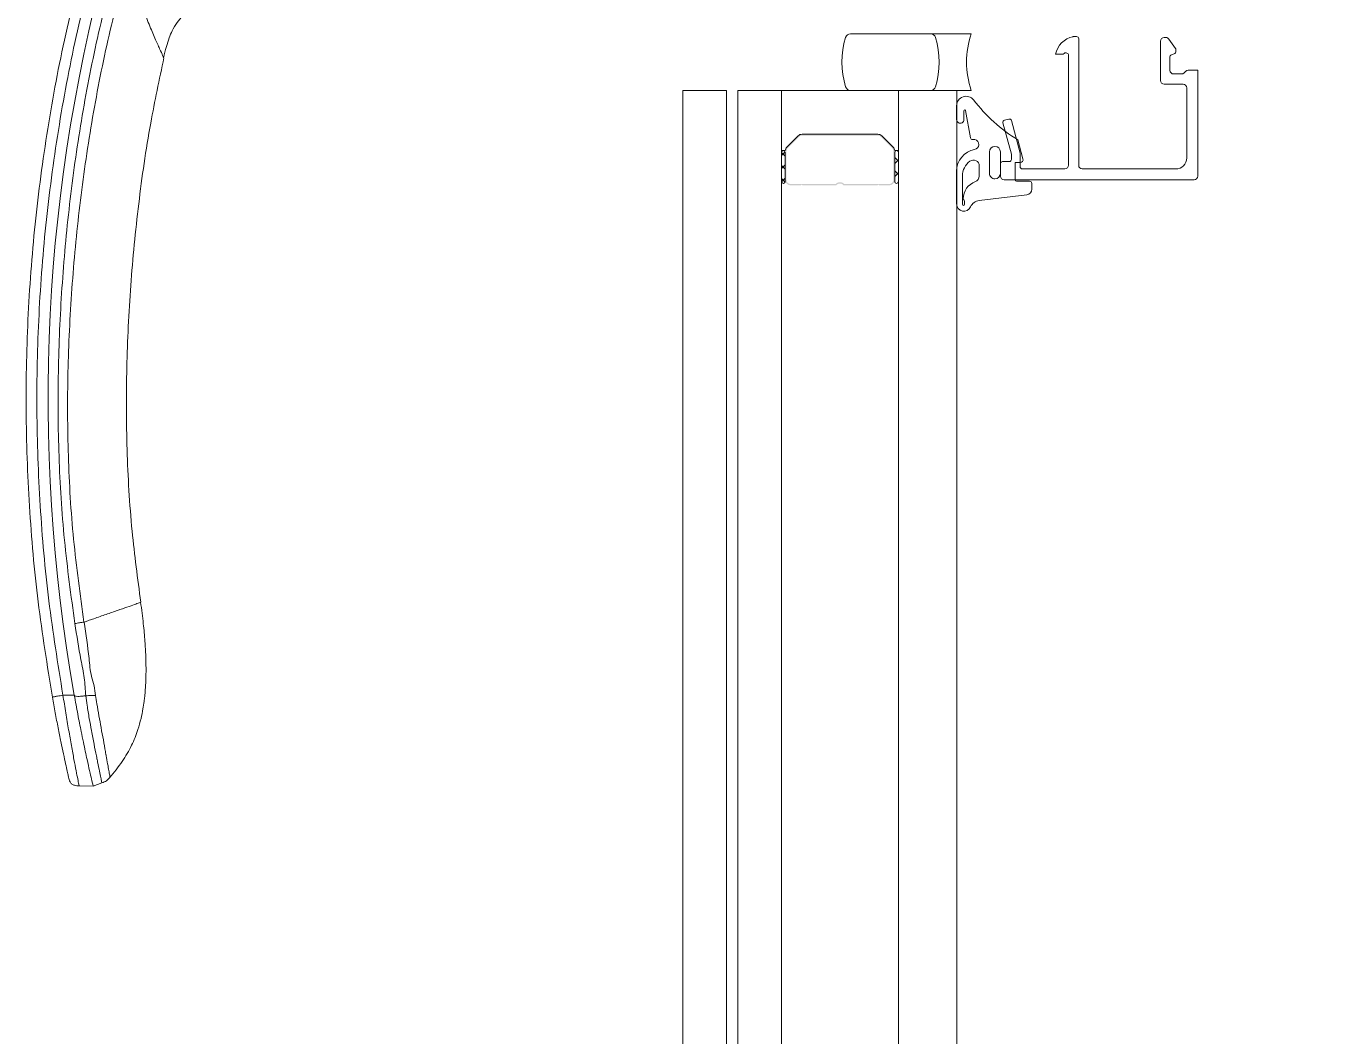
# Model space of a CAD drawing. Header units: millimetres. Extents: x 106699 to 122058, y 158555 to 162844.
# Drawn here: x 114660.53 to 114672.98, y 161958.95 to 161968.64 of the extents above; entities that cross this region are included whole.
import ezdxf

# ---------------------------------------------------------------- set-up
doc = ezdxf.new("R2010")
doc.units = ezdxf.units.MM
doc.linetypes.add('$0$4+1 daire_(K) TİP A - C BLOK$0$4+1 (K) 1$0$3+1 daire1$0$131121 243C_L00F00(plan)$0$HIDDEN2', pattern=[4.762499999999993, 3.174999999999998, -1.587499999999995])
doc.layers.add('300_Z4_STR_F03$0$AUDIT_D_220920114151-103', color=251, linetype='Continuous', lineweight=5)
doc.layers.add('S2000-002 Çizgi', color=7, linetype='Continuous')

# ---------------------------------------------------------------- blocks, each defined once
blk = doc.blocks.new('A$C247bf20d')
at = {"layer": '300_Z4_STR_F03$0$AUDIT_D_220920114151-103', "lineweight": 9, "true_color": 0x5c5c5c}
h = blk.add_hatch(color=251, dxfattribs=at)
edge = h.paths.add_edge_path(flags=16)
edge.add_arc((372.4973921589262, 515.9047459903813), 0.03993948595718938, 134.9999999999839, 180, ccw=False)
edge.add_line((372.4691506775562, 515.9329874717223), (372.5785050021223, 516.0423417963029))
edge.add_arc((372.6067464835505, 516.0141003149329), 0.03993948595732418, 90.00000000003439, 135.0000000000485, ccw=False)
edge.add_line((372.6067464835505, 516.0540398008889), (373.3339730281004, 516.0540398008889))
edge.add_arc((373.3339730280713, 516.0141003149329), 0.03993948595731026, 404.9999999999677, 449.9999999999657, ccw=False)
edge.add_line((373.3622145094414, 516.0423417963029), (373.4715688340366, 515.9329874717223))
edge.add_arc((373.4433273526665, 515.9047459903813), 0.03993948595726891, 360, 405.0000000000162, ccw=False)
edge.add_line((373.483266838608, 515.9047459903813), (373.483266838608, 515.6287193101016))
edge.add_arc((373.4433273526665, 515.6287193101016), 0.03993948595730574, 270.0000000000229, 360, ccw=False)
edge.add_line((373.4433273526665, 515.5887798241165), (373.0113667468249, 515.5887798241165))
edge.add_arc((372.9703597557964, 515.5495410309231), 0.05675611162356526, 403.7377046537566, 496.2622953462435)
edge.add_line((372.9293527647969, 515.5887798241165), (372.4973921589553, 515.5887798241165))
edge.add_arc((372.4973921589262, 515.6287193101016), 0.039939485957304, 180, 269.9999999999771, ccw=False)
edge.add_line((372.4574526730139, 515.6287193101016), (372.4574526730139, 515.9047459903813))
edge = h.paths.add_edge_path()
edge.add_line((372.4448402037378, 515.9047459903813), (372.4448402037378, 515.6287193101016))
edge.add_arc((372.4973921589262, 515.6287193101016), 0.05255195520700402, 180, 270)
edge.add_line((372.4973921589262, 515.5761673548841), (372.5937374101341, 515.5761673548841))
edge.add_line((372.5937374101632, 515.5761673548841), (372.6024960693903, 515.5849260140967))
edge.add_line((372.6024960693612, 515.5849260140967), (372.6112547285884, 515.5761673548841))
edge.add_line((372.6112547285593, 515.5761673548841), (372.9351503815706, 515.5761673548841))
edge.add_arc((372.9703597557964, 515.5495410309231), 0.04414364237388411, 37.097601801332814, 142.9023981986672, ccw=False)
edge.add_line((373.0055691300659, 515.5761673548841), (373.3294647830771, 515.5761673548841))
edge.add_line((373.3294647830771, 515.5761673548841), (373.3382234423043, 515.5849260140967))
edge.add_line((373.3382234422315, 515.5849260140967), (373.3469821014587, 515.5761673548841))
edge.add_line((373.3469821014587, 515.5761673548841), (373.4433273526665, 515.5761673548841))
edge.add_arc((373.4433273526665, 515.6287193101016), 0.05255195520700402, 270, 360)
edge.add_line((373.4958793078549, 515.6287193101016), (373.4958793078549, 515.9047459903813))
edge.add_arc((373.4433273526665, 515.9047459903813), 0.05255195520696236, 359.9999999999305, 404.999999999957)
edge.add_line((373.4804871965898, 515.9419058342464), (373.3711328720237, 516.0512601588271))
edge.add_arc((373.3339730280713, 516.0141003149329), 0.05255195520701622, 405.0000000002026, 450.0000000000085)
edge.add_line((373.3339730280713, 516.0666522701504), (372.6067464835214, 516.0666522701504))
edge.add_arc((372.6067464835505, 516.0141003149329), 0.05255195520703101, 90.00000000000001, 135.000000000043)
edge.add_line((372.5695866396418, 516.0512601588562), (372.4602323150466, 515.9419058342755))
edge.add_arc((372.4973921589262, 515.9047459903813), 0.05255195520698788, 135.0000000001229, 180)
h = blk.add_hatch(dxfattribs=at)
h.set_pattern_fill('ANSI37', color=251, scale=0.02802770944373548, angle=900, style=0)
h.set_pattern_definition([(135, (327.5244946075836, 38.34310491889482), (0.06292400232291326, 0.06292400232291333), []), (44.99999999999996, (327.5244946075836, 38.34310491889482), (0.06292400232291333, -0.06292400232291326), [])])
edge = h.paths.add_edge_path()
edge.add_line((372.4448402037378, 515.8914790861309), (372.4448402037378, 515.6112019917055))
edge.add_arc((372.4273228853126, 515.6112019917055), 0.01751731840233467, 180, 360, ccw=False)
edge.add_line((372.409805566931, 515.6112019917055), (372.409805566931, 515.8914790861309))
edge.add_arc((372.4273228853126, 515.8914790861309), 0.01751731840233467, 0, 180, ccw=False)
h = blk.add_hatch(dxfattribs=at)
h.set_pattern_fill('ANSI37', color=251, scale=0.02802770944373548, angle=900, style=0)
h.set_pattern_definition([(44.99999999999996, (418.4162249040819, 38.34310491889482), (-0.06292400232291331, 0.06292400232291327), []), (135, (418.4162249040819, 38.34310491889482), (-0.06292400232291327, -0.06292400232291331), [])])
edge = h.paths.add_edge_path()
edge.add_line((373.4958793078549, 515.8914790861309), (373.4958793078549, 515.6112019917055))
edge.add_arc((373.5133966263093, 515.6112019917055), 0.01751731840233467, 180, 360)
edge.add_line((373.5309139446617, 515.6112019917055), (373.5309139446617, 515.8914790861309))
edge.add_arc((373.5133966263093, 515.8914790861309), 0.01751731840233467, 360, 540)
at = {"layer": '300_Z4_STR_F03$0$AUDIT_D_220920114151-103', "color": 251, "lineweight": 9, "true_color": 0x5c5c5c}
for p, q in [((375.2402415797551, 517.0031868443184), (375.2102568698174, 517.0031868443184)), ((375.2402415797551, 517.0031868443184), (375.2102568698174, 517.0031868443184)), ((375.2612621810986, 515.7687662043027), (375.2612621810986, 516.9822532301187)), ((375.2612621810986, 515.7687662043027), (375.2612621810986, 516.9822532301187)), ((376.045989535909, 516.9600891354203), (376.045989535909, 516.5817150579533)), ((376.045989535909, 516.9600891354203), (376.045989535909, 516.5817150579533)), ((376.0978054227598, 516.9951237722416), (376.0810241727304, 516.9951237722416)), ((376.0978054227598, 516.9951237722416), (376.0810241727304, 516.9951237722416)), ((376.1906056830339, 516.8885018311557), (376.1265181056951, 516.9801641849335)), ((376.1906056830339, 516.8885018311557), (376.1265181056951, 516.9801641849335)), ((375.0403594857344, 516.8339644429507), (375.0997783043567, 516.8339644429507)), ((375.0403594857344, 516.8339644429507), (375.0997783043567, 516.8339644429507)), ((375.1631655580568, 516.82324384409), (375.1631655580568, 515.7689114840759)), ((375.1631655580568, 516.82324384409), (375.1631655580568, 515.7689114840759)), ((376.1451707532397, 516.82425154667), (376.1850431207858, 516.8428443370212)), ((376.1451707532397, 516.82425154667), (376.1850431207858, 516.8428443370212)), ((376.1931344645855, 516.8555452026776), (376.1931344645855, 516.8804718113388)), ((376.1931344645855, 516.8555452026776), (376.1931344645855, 516.8804718113388)), ((376.1370794093964, 516.6798120409949), (376.1370794093964, 516.8115506810136)), ((376.1370794093964, 516.6798120409949), (376.1370794093964, 516.8115506810136)), ((376.2486221940635, 516.6447774042026), (376.1721140462614, 516.6447774042026)), ((376.2486221940635, 516.6447774042026), (376.1721140462614, 516.6447774042026)), ((376.287920241637, 516.6695566151466), (376.2733894401608, 516.6550328300509)), ((376.287920241637, 516.6695566151466), (376.2733894401608, 516.6550328300509)), ((376.4033426491078, 516.6798120409949), (376.3126874877198, 516.6798120409949)), ((376.4033426491078, 516.6798120409949), (376.3126874876907, 516.6798120409949)), ((376.4033426491078, 515.663807573641), (376.4033426491078, 516.6798120409949)), ((376.4033426491078, 515.663807573641), (376.4033426491078, 516.6798120409949)), ((376.0810241727304, 516.5466804211319), (376.2632041019242, 516.5466804211319)), ((376.0810241727304, 516.5466804211319), (376.2632041019242, 516.5466804211319)), ((376.298238738731, 516.5116457843396), (376.298238738731, 515.8389807577187)), ((376.2982387387019, 516.5116457843396), (376.298238738731, 515.8389807577187)), ((374.5903662543569, 516.2118253055087), (374.5497572217428, 516.2009441480332)), ((374.5903662543569, 516.2118253055087), (374.5497572217428, 516.2009441480332)), ((374.6996783305949, 515.8850851483294), (374.6161113494163, 516.1969613679394)), ((374.6996783305949, 515.8850851483294), (374.6161113494163, 516.1969613679685)), ((374.534893284188, 516.1751990529883), (374.6155952022527, 515.8740153944818)), ((374.534893284188, 516.1751990529883), (374.6155952022527, 515.8740153944818)), ((374.6155952022527, 515.8740153944818), (374.6155952022527, 515.824966902961)), ((374.6155952022527, 515.8740153944818), (374.6155952022527, 515.824966902961)), ((374.6996783305949, 515.7548976293765), (374.6996783305949, 515.8850851483294)), ((374.6996783305949, 515.7548976293765), (374.6996783305949, 515.8850851483294)), ((374.5104912918468, 515.7829253388045), (374.5104912918468, 515.66380757367)), ((374.5104912918468, 515.7829253388045), (374.5104912918468, 515.66380757367)), ((374.594574420189, 515.8039461208973), (374.5315120739251, 515.8039461208973)), ((374.594574420189, 515.8039461208973), (374.5315120739251, 515.8039461208973)), ((375.1281309212354, 515.7338768472837), (374.7206991126877, 515.7338768472837)), ((375.1281309212354, 515.7338768472837), (374.7206991126877, 515.7338768472837)), ((376.193134828296, 515.7338768472837), (375.2962965167098, 515.7338768472837)), ((376.193134828296, 515.7338768472837), (375.2962965167098, 515.7338768472837)), ((374.5455259286537, 515.6287729368778), (376.3683080123592, 515.6287729368778)), ((374.5455259286537, 515.6287729368778), (376.3683080123592, 515.6287729368778)), ((365.5142526242562, 510.6842100470385), (365.622906994744, 510.6842037823517)), ((365.668391712883, 509.8144853939302), (365.8046803754842, 509.8121069032932)), ((365.8038792793086, 509.8121236091247), (365.8888027762441, 509.8418724921066))]:
    blk.add_line(p, q, dxfattribs=at)
for points in [[(373.0247742326756, 516.5218701737176, -0.1487263917291267), (373.0247031609324, 516.9949280222063, -0.3270095516579838), (373.0727480394416, 517.0301127815037), (373.8390891650197, 517.0301865838992, -0.3269811863392496), (373.8871278695588, 516.9950427665026, -0.1487071370923537), (373.8873371082009, 516.5220989084919, -0.3269811863392496), (373.8393295187852, 516.4869125987461), (373.0728349134442, 516.4866987481073, -0.3270427299764424)], [(374.2302052949817, 516.487067911803, -0.1659095010676499), (374.2299649720808, 517.0301865838992), (373.8390891650197, 517.0301865838992, -0.3269811863392496), (373.8871278695588, 516.9950427665026, -0.1487071370923537), (373.8873371082009, 516.5220989084919, -0.3269811863392496), (373.8393295187852, 516.4869125987461)], [(373.5309139446908, 516.487067911803), (373.5309139446908, 515.908996404527), (373.4957071386307, 515.908996404527, 0.1779508322902458), (373.4804871965898, 515.9419058342464), (373.371132871951, 516.0512601588271, 0.1989123673794308), (373.3339730280713, 516.0666522701504), (372.6067464835505, 516.0666522701504, 0.198912367379583), (372.5695866396418, 516.0512601588562), (372.460232315032, 515.9419058342464, 0.177950832290232), (372.4450123729912, 515.908996404527), (372.409805566931, 515.908996404527), (372.409805566931, 516.487067911803)], [(374.8116800640855, 515.5944359632849, 0.4142135623730951), (374.7906592820218, 515.6154567453777), (374.6645345895085, 515.6154567453777, -0.4142135623810866), (374.65052073478, 515.6294706001063), (374.65052073478, 515.7962426451268), (374.7004100575869, 515.7962426451268, 0.2582100000002584), (374.7223746727686, 515.8065407262475, 0.2529700000015219), (374.7257050653716, 515.8308568662906), (374.6783557558083, 516.0116150974063, -0.0887022756062854), (374.2531139983184, 516.3954684466007, 0.7144657166963593), (374.0900392943731, 516.3397010979243), (374.0899665459146, 516.2078822783369, 1.000000000820362), (374.1600358088763, 516.2078436083684), (374.1600999137736, 516.2913591857941, -0.915196357068262), (374.1767862998386, 516.2928269052354), (374.2232974689396, 516.0316480266629, 0.3634886503858765), (374.2434489221341, 516.0147681394301), (374.2651397299196, 516.0147681394301, -0.8453309050284236), (374.262554898989, 515.9199408843706, 0.3624039358569246), (374.0899665459146, 515.7131899858359), (374.0899665459146, 515.3981585316651, 0.806979515232294), (374.2238532140909, 515.3692372379301, -0.2623504131531449), (374.3071096679778, 515.4302068107354), (374.7622765350097, 515.4846041452547, 0.3797887848306604), (374.8116800640855, 515.5402634872298)], [(374.8116800640855, 515.5944359632849, 0.4142135623730951), (374.7906592820218, 515.6154567453777), (374.6645345895085, 515.6154567453777, -0.4142135623810866), (374.65052073478, 515.6294706001063), (374.65052073478, 515.7962426451268), (374.7004100575869, 515.7962426451268, 0.2582100000002584), (374.7223746727686, 515.8065407262475, 0.2529700000015219), (374.7257050653716, 515.8308568662906), (374.6783557558083, 516.0116150974063, -0.0887022756062854), (374.2531139983184, 516.3954684466007, 0.7144657166963593), (374.0900392943731, 516.3397010979243), (374.0899665459146, 516.2078822783369, 1.000000000820362), (374.1600358088763, 516.2078436083684), (374.1600999137736, 516.2913591857941, -0.915196357068262), (374.1767862998386, 516.2928269052354), (374.2232974689396, 516.0316480266629, 0.3634886503858765), (374.2434489221341, 516.0147681394301), (374.2651397299196, 516.0147681394301, -0.8453309050284236), (374.262554898989, 515.9199408843706, 0.3624039358569246), (374.0899665459146, 515.7131899858359), (374.0899665459146, 515.3981585316651, 0.806979515232294), (374.2238532140909, 515.3692372379301, -0.2623504131531449), (374.3071096679778, 515.4302068107354), (374.7622765350097, 515.4846041452547, 0.3797887848306604), (374.8116800640855, 515.5402634872298)], [(374.5103821875673, 515.6914492791402, -0.4142135623730951), (374.4578302323789, 515.6388973239227, -0.4142135623730951), (374.4052782771905, 515.6914492791402), (374.4052782771905, 515.8974838200666, -0.4142135623730951), (374.4578302323789, 515.950035775255, -0.4142135623730951), (374.5103821875673, 515.8974838200666)], [(374.5103821875673, 515.6914492791402, -0.4142135623730951), (374.4578302323789, 515.6388973239227, -0.4142135623730951), (374.4052782771905, 515.6914492791402), (374.4052782771905, 515.8974838200666, -0.4142135623730951), (374.4578302323789, 515.950035775255, -0.4142135623730951), (374.5103821875673, 515.8974838200666)], [(372.4448402037378, 515.8914790861309), (372.4448402037378, 515.6112019917055, -1), (372.409805566931, 515.6112019917055), (372.409805566931, 515.8914790861309, -1)], [(373.4958793078549, 515.8914790861309), (373.4958793078549, 515.6112019917055, 1), (373.5309139446617, 515.6112019917055), (373.5309139446908, 515.8914790861309, 1)], [(374.3071812941198, 515.7625187544618, 0.6129919999999994), (374.2181232473813, 515.8078535744571, 0.2399310002169106), (374.1460219647852, 515.6661735032103), (374.1460219647852, 515.3946550679975, 0.9999999999999998), (374.1670427468489, 515.3946550679975), (374.1670427468489, 515.4203704914253, 0.3178370002258233), (374.1530288921495, 515.4402000958507), (374.1528887535969, 515.4463661918999, -0.3179750002258412), (374.2697643019783, 515.6115895390976, 0.3179750000000001), (374.3071812941198, 515.6644217713911), (374.3071812941198, 515.7625187544618)], [(374.3071812941198, 515.7625187544618, 0.6129919999999994), (374.2181232473813, 515.8078535744571, 0.2399310002169106), (374.1460219647852, 515.6661735032103), (374.1460219647852, 515.3946550679975, 0.9999999999999998), (374.1670427468489, 515.3946550679975), (374.1670427468489, 515.4203704914253, 0.3178370002258233), (374.1530288921495, 515.4402000958507), (374.1528887535969, 515.4463661918999, -0.3179750002258412), (374.2697643019783, 515.6115895390976, 0.3179750000000001), (374.3071812941198, 515.6644217713911), (374.3071812941198, 515.7625187544618)]]:
    blk.add_lwpolyline(points, format="xyb", close=True, dxfattribs=at)
for points in [[(371.4624689845077, 492.646437336487), (371.4624689877382, 516.487067911803), (371.8828846293909, 516.487067911803), (371.882884626204, 492.646437336487)], [(372.4098055637733, 492.646437336487), (372.409805566931, 516.487067911803), (371.9893899253075, 516.487067911803), (371.9893899221061, 492.646437336487)], [(373.5309139414894, 492.646437336487), (373.5309139446908, 516.487067911803), (374.0914681335562, 516.487067911803), (374.0914681303548, 492.646437336487)]]:
    blk.add_lwpolyline(points, dxfattribs=at)
at = {"layer": '300_Z4_STR_F03$0$AUDIT_D_220920114151-103', "color": 251, "linetype": '$0$4+1 daire_(K) TİP A - C BLOK$0$4+1 (K) 1$0$3+1 daire1$0$131121 243C_L00F00(plan)$0$HIDDEN2', "lineweight": 9, "ltscale": 2, "true_color": 0x5c5c5c}
blk.add_arc((376.5890109169268, 442.1805526920361), 80.00021538305114, 0, 90.13297486368815, dxfattribs=at)
at = {"layer": '300_Z4_STR_F03$0$AUDIT_D_220920114151-103', "color": 251, "lineweight": 9, "true_color": 0x5c5c5c}
for centre, radius, start, end in [((381.494165001568, 513.5228206608153), 16.12310692013643, 164.0652711794187, 190.1402869640441), ((375.2472468890628, 516.7966040644969), 0.2102336688579959, 101.2735939939387, 169.7636662610523), ((375.2472468890628, 516.7966040644969), 0.2102336688579959, 101.2735939939387, 169.7636662610523), ((375.2102568699338, 516.9821660622838), 0.02102078204120021, 90, 101.2735940076736), ((375.2102568699047, 516.9821660622838), 0.02102078204120021, 90, 101.2735940076736), ((375.240241579726, 516.9821660622547), 0.02102078208483863, 0.23759182442192, 89.9999999933299), ((375.240241579726, 516.9821660622547), 0.02102078208483863, 0.23759182442192, 89.9999999933299), ((376.0810241727304, 516.9600891354203), 0.03503463680059078, 90, 180.0000000083377), ((376.0810241727304, 516.9600891354203), 0.03503463680059078, 90, 180.0000000083377), ((376.0978054227598, 516.9600891354203), 0.03503463681735933, 34.96009527390383, 89.99999998749355), ((376.0978054227598, 516.9600891354203), 0.03503463681735933, 34.96009527390383, 89.99999998749355), ((375.0997783043858, 516.8689990797138), 0.03503463677611936, 270, 310.7400959552554), ((375.0997783043858, 516.8689990797138), 0.03503463677611936, 270, 310.7400959552554), ((375.1386486253905, 516.8238720794616), 0.02452498046567492, 358.5321426015576, 130.7400959168209), ((375.1386486253905, 516.8238720794616), 0.02452498046567492, 358.5321426015576, 130.7400959168209), ((376.151093264154, 516.8115506810136), 0.01401385471758524, 114.9999999832757, 179.9999999816572), ((376.151093264154, 516.8115506810136), 0.01401385471758524, 114.9999999832757, 179.9999999816572), ((376.1791206098569, 516.8555452026776), 0.01401385471379831, 294.9999999832756, 1.834279318118659e-08), ((376.1791206098569, 516.8555452026776), 0.01401385471379831, 294.9999999832756, 1.834279318118659e-08), ((376.1791206098278, 516.8804718113388), 0.01401385474001737, 1.834279318118659e-08, 34.96009523968295), ((376.1791206098278, 516.8804718113388), 0.01401385474001737, 1.834279318118659e-08, 34.96009523968295), ((376.0810241727304, 516.5817150579533), 0.0350346368036497, 180, 270.0000000016675), ((376.0810241727304, 516.5817150579533), 0.0350346368036497, 180, 270.0000000016675), ((376.1721140462614, 516.6798120409949), 0.03503463680466935, 180, 270), ((376.1721140462614, 516.6798120409949), 0.03503463680466935, 180, 270), ((376.2486221940635, 516.6798120409949), 0.03503463678104383, 269.9999999816572, 314.9861637918331), ((376.2486221940635, 516.6798120409949), 0.03503463678104383, 269.9999999816572, 314.9861637918331), ((376.3126874877198, 516.6447774042026), 0.03503463680874791, 90, 134.9861637800419), ((376.3126874877198, 516.6447774042026), 0.03503463680874791, 90, 134.9861637800419), ((376.2632041019242, 516.5116457843396), 0.03503463680059078, 359.9999999916624, 90), ((376.2632041019242, 516.5116457843396), 0.03503463680059078, 359.9999999916624, 90), ((374.5551978004951, 516.1806396317261), 0.02102078208134022, 104.999999988944, 195.0000000010821), ((374.5551978004951, 516.1806396317261), 0.02102078208134022, 104.999999988944, 195.0000000010821), ((374.5958068331092, 516.1915207892016), 0.02102078208213193, 14.99999999925556, 105.0000000010821), ((374.5958068331092, 516.1915207892016), 0.02102078208213193, 14.99999999925556, 105.0000000010821), ((374.594574420189, 515.824966902961), 0.02102078208096625, 269.9999999933299, 0), ((374.594574420189, 515.824966902961), 0.02102078208096625, 269.9999999933299, 0), ((376.193134828296, 515.8389807577187), 0.105103910414008, 270, 0), ((376.193134828296, 515.8389807577187), 0.105103910414008, 270, 0), ((374.5315120739251, 515.7829253388045), 0.02102078208606446, 90, 179.9999999816572), ((374.5315120739251, 515.7829253388045), 0.02102078208606446, 90, 179.9999999816572), ((374.7206991126877, 515.7548976293765), 0.02102078209014303, 180.0000000250129, 270), ((374.7206991126877, 515.7548976293765), 0.02102078209014303, 180.0000000250129, 270), ((375.1281309212354, 515.7689114840759), 0.0350346368036497, 269.9999999983324, 0), ((375.1281309212354, 515.7689114840759), 0.0350346368036497, 269.9999999983324, 0), ((375.2962965167098, 515.7689114840759), 0.03503463680466935, 180.2375918094143, 270), ((375.2962965167098, 515.7689114840759), 0.03503463680466935, 180.2375918094143, 270), ((374.5455259286537, 515.663807573641), 0.0350346368036497, 180, 270.0000000016675), ((374.5455259286537, 515.663807573641), 0.0350346368036497, 180, 270.0000000016675), ((376.3683080123592, 515.66380757367), 0.03503463680466935, 270, 0), ((376.3683080123592, 515.66380757367), 0.03503463680466935, 270, 0)]:
    blk.add_arc(centre, radius, start, end, dxfattribs=at)
for points, knots in [([(365.4126032115018, 510.6661552356964), (365.3637403648027, 510.9699247750686), (365.266014702851, 511.5774636577407), (365.1849826947, 512.4974229607033), (365.1523037795123, 513.4200058076531), (365.1728423425811, 514.3430725449871), (365.2449534448097, 515.2635476567084), (365.3699658065598, 516.1782052460476), (365.5428243310016, 517.0854047808098), (365.7009690158011, 517.680084227497), (365.7800413841323, 517.9774240482366)], [0, 0, 0, 0, 0.1250000702832349, 0.2500000598730817, 0.3750000042978002, 0.5000000813290647, 0.6250000449966797, 0.7500000763159463, 0.8749999972172566, 0.9999999999999999, 0.9999999999999999, 0.9999999999999999, 0.9999999999999999]), ([(365.8793266627617, 517.9492825780471), (365.8007011419977, 517.6536165711004), (365.6434956353478, 517.0624557878764), (365.4717151403893, 516.1603694521182), (365.3475149422302, 515.2511011440365), (365.2759208034404, 514.3357605970523), (365.2556381800969, 513.4184922183922), (365.2882296440803, 512.5023315903672), (365.3686758536205, 511.589109865221), (365.4656941920985, 510.9860474638699), (365.5142526242271, 510.6842100470385)], [0, 0, 0, 0, 0.1250866100504478, 0.2501007780178625, 0.375250041429848, 0.5002437891314474, 0.6253773880102044, 0.7502629509389295, 0.8750046668374085, 1, 1, 1, 1]), ([(365.6286438765674, 511.3718454750779), (365.592061414296, 511.6381144575425), (365.5188339634333, 512.1711075254425), (365.4692639008717, 512.9775528267492), (365.4630961634102, 513.7852323507832), (365.4987873692444, 514.5920276191318), (365.5716798287904, 515.3964322061511), (365.6849014489708, 516.1967679251393), (365.8371666663443, 516.9915037848114), (365.9726247604704, 517.5134369361331), (366.0403707353107, 517.7744687361119)], [0, 0, 0, 0, 0.1247557981360007, 0.2497248270115804, 0.3748116989312519, 0.4996394549755097, 0.6245390923556677, 0.7496870076315958, 0.874812222997893, 1, 1, 1, 1]), ([(366.139840822012, 517.747129667172), (366.0723673455068, 517.4878006842919), (365.9374635419081, 516.9693085599283), (365.7845708275418, 516.1799589753209), (365.6694566742372, 515.3849380548927), (365.5939691358944, 514.5855615723995), (365.5554669256089, 513.7836381575617), (365.5589844890055, 512.9809313482838), (365.6062694906723, 512.1793677042006), (365.6789095881541, 511.6497029129532), (365.7152134184871, 511.3849887763208)], [0, 0, 0, 0, 0.1251630454896287, 0.250246048944281, 0.3753864815615059, 0.5003341938741434, 0.6252205603919223, 0.7503093887251303, 0.8752104431370601, 1, 1, 1, 1]), ([(366.480506618318, 516.8005848823814), (366.4786128259002, 516.8052289613697), (366.4746898002195, 516.8148492561595), (366.4433088907826, 516.8839371439826), (366.3978012642037, 516.9858692426642), (366.3409577344137, 517.1198375644162), (366.278813105193, 517.2788714458293), (366.223187719952, 517.4410539260716), (366.1751514889038, 517.5983689399145), (366.1517768495833, 517.6968399558682), (366.1398374286509, 517.7471374980232)], [0, 0, 0, 0, 0.1124799807052947, 0.2330043417997009, 0.3616897111563805, 0.4974149732036285, 0.6379957693886912, 0.7829350813690777, 0.8891264419715363, 1, 1, 1, 1]), ([(366.4805042690423, 516.8006464850914), (366.4888381563942, 516.8363300747296), (366.5038539170055, 516.900623749505), (366.5313766061008, 516.9869089670246), (366.5637146315858, 517.0652817352384), (366.6050504978921, 517.1375662859646), (366.6621868364891, 517.2025139386824), (366.7322342771076, 517.2532703175093), (366.8080960197112, 517.2876046045276), (366.8891701980319, 517.3124086766329), (366.9776680256036, 517.3316706043261), (367.0430923180538, 517.340556612733), (367.0794033585407, 517.3454884232196)], [0, 0, 0, 0, 0.1230837913395505, 0.221768866998994, 0.3039117094134223, 0.4076591282831111, 0.5000001419564014, 0.5923408509733177, 0.6960887785743639, 0.7782312181708382, 0.8769164338628288, 1, 1, 1, 1]), ([(366.261785713752, 511.5757169968274), (366.2312575931137, 511.8029502259742), (366.1659251051169, 512.2892465287296), (366.1228225985396, 513.0416760475782), (366.1201186356629, 513.8284037890844), (366.1588148047886, 514.6152699007071), (366.2353756200173, 515.3979874117067), (366.3400015827501, 516.1277512440574), (366.4389925577707, 516.5917881620699), (366.4834687683906, 516.8002779129893)], [0, 0, 0, 0, 0.1308036977800526, 0.2799298098013674, 0.4296697799640982, 0.5796136052982478, 0.729287592719312, 0.8783701033742285, 1, 1, 1, 1]), ([(365.7158639012341, 511.3849637176027), (365.7229800030909, 511.3874566982558), (365.74022016651, 511.393496436649), (365.7716750118561, 511.4045149148733), (365.8380876333831, 511.4277792351204), (365.9329339915566, 511.4610051014752), (366.0410292629385, 511.4988708659366), (366.1328654778772, 511.5310424537456), (366.2045888484572, 511.5561649806041), (366.2464709490741, 511.5708427531645), (366.2647298796073, 511.5772272354225), (366.259668528015, 511.5754619512591), (366.25963640603, 511.5754507478559)], [0, 0, 0, 0, 0.0221455631099856, 0.0536520037876043, 0.099798787582071, 0.2381427997285435, 0.3843193452910899, 0.5365447311300381, 0.6920667133122815, 0.8473228483622957, 0.9990310312788129, 1, 1, 1, 1]), ([(365.9623060202284, 509.891188062873), (366.0037233732728, 509.942682476918), (366.0826490257168, 510.0408111579891), (366.1745182932937, 510.19691090376), (366.2306665671349, 510.3374288096675), (366.2633184300503, 510.4553351602226), (366.2815872525825, 510.5454763757589), (366.2922323326056, 510.6159336036653), (366.2994134683831, 510.6766179793631), (366.3054309639847, 510.743034274783), (366.3105477736244, 510.8339469111525), (366.3122313677159, 510.9423127471819), (366.3094359294337, 511.0677155403246), (366.301254512975, 511.2097006990807), (366.2855978458538, 511.381981126644), (366.2688907584961, 511.5069720281172), (366.2597329865821, 511.5754841594899)], [0, 0, 0, 0, 0.1118235387376308, 0.2130929454843609, 0.3054227382591729, 0.3672644403912512, 0.4200968481679089, 0.4611027930757702, 0.4879189364207146, 0.5235858068077249, 0.5740353965253535, 0.642104787940071, 0.7070888042258305, 0.7864419083618427, 0.8829409192285362, 1, 1, 1, 1]), ([(365.7164767958748, 511.3851788049797), (365.7022381804272, 511.3830173166061), (365.6737609662814, 511.3786943423911), (365.6436721114151, 511.3741270377941), (365.6286276928149, 511.3718433868489)], [0, 0, 0, 0, 0.5000002931158389, 1, 1, 1, 1]), ([(365.7328216102323, 510.6792870516947), (365.7293667251652, 510.7364624837355), (365.7223610955698, 510.8523997407174), (365.6737186688697, 511.0813310619851), (365.6466660850856, 511.2556255593663), (365.6286276928149, 511.3718433868489)], [0, 0, 0, 0, 0.244835238910342, 0.4964636909315933, 1, 1, 1, 1]), ([(365.7164767958748, 511.3851788049797), (365.7344821231236, 511.2694360259338), (365.7569458858197, 511.1250333005737), (365.7731594297802, 510.9506668192917), (365.7856759882125, 510.8611487051821), (365.8172542356333, 510.7746653682552), (365.8229450628132, 510.712329384085), (365.8257419727452, 510.681692689308)], [0, 0, 0, 0, 0.4923223275479481, 0.6142299886239395, 0.7373270585106324, 0.8709023231948272, 1, 1, 1, 1]), ([(365.5142526242271, 510.6842100470385), (365.4961199169629, 510.6809889182332), (365.4721777223458, 510.676735781075), (365.4451315100159, 510.6719317645184), (365.4323758875253, 510.6696655194391), (365.42314513163, 510.6680268566997), (365.4133096292207, 510.6662791274721), (365.4129076511017, 510.6662086284196), (365.4126032115018, 510.6661552356964)], [0, 0, 0, 0, 0.3132846033375965, 0.4136569788912607, 0.5000005994984472, 0.5863433490707776, 0.686715616203513, 1, 1, 1, 1]), ([(365.5685580136342, 509.8962227783632), (365.5679001960962, 509.8991050977202), (365.5665825843171, 509.9048783972685), (365.5562399548944, 509.9505811406707), (365.5404364407877, 510.0216552601778), (365.5195196911081, 510.1181400773057), (365.4949193524662, 510.2354185253207), (365.4679380024172, 510.3694917930115), (365.4399209465773, 510.5147893738467), (365.4217023838719, 510.6157372906164), (365.4126032115018, 510.6661552356964)], [0, 0, 0, 0, 0.1243968789952659, 0.2491675470936945, 0.3741554633136008, 0.4987635075634992, 0.6242114395873143, 0.7490518251300892, 0.8746651570803468, 1, 1, 1, 1]), ([(365.5142526242271, 510.6842100470385), (365.5232958285051, 510.6272397727298), (365.5414149985154, 510.5130928336584), (365.569252802321, 510.3487331617507), (365.5960489680874, 510.1971010511043), (365.620505866129, 510.0644500667695), (365.6412070559891, 509.9559405581385), (365.6571852413035, 509.8745026696706), (365.6664247747831, 509.8282454271975), (365.6703120477177, 509.8089760762814), (365.6691953479167, 509.8145148998301), (365.6691909818037, 509.8145365555247)], [0, 0, 0, 0, 0.1248350276798879, 0.250122304510611, 0.3748206097648005, 0.5002627401096442, 0.6249602164418736, 0.7500729029262679, 0.8749791908441362, 0.9995111937883454, 1, 1, 1, 1]), ([(365.6229069947149, 510.6842037823517), (365.6341640936735, 510.6227599927224), (365.6561471297755, 510.5027716140321), (365.6859807075089, 510.3523169200926), (365.7099714379146, 510.2348808683746), (365.728742647887, 510.1454585645697), (365.749378620967, 510.0499855816597), (365.7705420197017, 509.9556152434379), (365.789413993145, 509.8735901820764), (365.8005062976881, 509.8262709556147), (365.8052086473326, 509.8065171734779), (365.8038614623656, 509.8121666818915), (365.8038560478162, 509.8121893882635)], [0, 0, 0, 0, 0.1344430635333039, 0.2625424851505749, 0.3445057192772565, 0.4236705211558471, 0.5000527596139909, 0.623592287353055, 0.747973499265287, 0.8732537909499973, 0.9994905845862786, 1, 1, 1, 1]), ([(365.6229069947149, 510.6842037823517), (365.6231729130959, 510.6832932129328), (365.6237037242536, 510.6814755858504), (365.6260670690972, 510.6788231349783), (365.6320981576864, 510.6752622125205), (365.6565856925881, 510.6707413766126), (365.6912993662263, 510.673783169972), (365.7212194651947, 510.6777491570974), (365.7328216102323, 510.6792870516947)], [0, 0, 0, 0, 0.0246333363694547, 0.0491716707618672, 0.0909744218658688, 0.2064766637939108, 0.6922947077275475, 1, 1, 1, 1]), ([(365.8257484984642, 510.6816937334079), (365.8114380844927, 510.6812388912367), (365.7827410093305, 510.6803267834475), (365.7501880565105, 510.6796912699938), (365.7338683340786, 510.6793726689939)], [0, 0, 0, 0, 0.4986715174498869, 1, 1, 1, 1]), ([(365.8888025151682, 509.8418724921066), (365.8881924537709, 509.8447225071432), (365.8870384162001, 509.8501138076826), (365.8781333351508, 509.8914826893306), (365.8652324831201, 509.9530867546564), (365.8521417321754, 510.0168066029728), (365.8435132411396, 510.0594062865421), (365.8413045725028, 510.0703435966861), (365.8389267291932, 510.0821418604464), (365.8300992995064, 510.1260436972079), (365.8129076432815, 510.2129569877579), (365.7892536360596, 510.3353641089343), (365.7663134343456, 510.4615579243109), (365.7471345045778, 510.5745745653403), (365.7377853437647, 510.6484296634444), (365.7338683340786, 510.6793726689939)], [0, 0, 0, 0, 0.1205073845615798, 0.2279607358455088, 0.3385156907395643, 0.4504896657654289, 0.4783693710632336, 0.4853364280988283, 0.4870782004462553, 0.5175493834500834, 0.6273785732256293, 0.7404327573522298, 0.8345699342875561, 0.9306899107643494, 1, 1, 1, 1]), ([(365.8257505866786, 510.6816937334079), (365.8303374492243, 510.6547506764473), (365.8416130708356, 510.5885181016056), (365.8603060277819, 510.4848329430097), (365.8813726457302, 510.3674761995499), (365.9025045834715, 510.2513189809688), (365.9173480821191, 510.1687573617091), (365.9250403009792, 510.1261787682888), (365.9270632680855, 510.1149703901901), (365.9289424322778, 510.104581833526), (365.936263708616, 510.0640744488046), (365.9471044693491, 510.0040473712434), (365.957766203559, 509.9446762214066), (365.9650811381289, 509.9043921204866), (365.9660050896491, 509.8990727941273), (365.9664874339651, 509.8962958663178)], [0, 0, 0, 0, 0.0646390822815979, 0.1588985562572951, 0.2547242889672843, 0.3652895885818409, 0.478816602353859, 0.5094472158149901, 0.5111986608461588, 0.5182030083497471, 0.546235648469231, 0.6588727758591466, 0.767107413668637, 0.8784195868636431, 1, 1, 1, 1]), ([(365.5685580136342, 509.8962227783632), (365.5721872661961, 509.8816785195959), (365.5770359900198, 509.862247220095), (365.5896624376619, 509.8413094596472), (365.5993153817253, 509.8312593740702), (365.6111306917155, 509.8238710417936), (365.634212375051, 509.8158059309353), (365.6542248738115, 509.8150429238158), (365.6692040332418, 509.8144718204858)], [0, 0, 0, 0, 0.306271705796259, 0.4091825742753339, 0.5000010072337407, 0.5908153957634729, 0.6937293289263237, 1, 1, 1, 1]), ([(365.9664874339651, 509.8962958663178), (365.9554168310278, 509.8845461172168), (365.9332756946387, 509.8610466927057), (365.9036268773634, 509.8482638789574), (365.8888025151682, 509.8418724921066)], [0, 0, 0, 0, 0.5000015673332667, 1, 1, 1, 1])]:
    blk.add_open_spline(points, degree=3, knots=knots, dxfattribs=at)

msp = doc.modelspace()

# ---------------------------------------------------------------- block references
at = {"layer": 'S2000-002 Çizgi'}
msp.add_blockref('A$C247bf20d', (114295.3744584484, 161451.5334889758), dxfattribs=at)

doc.saveas('drawing.dxf')
